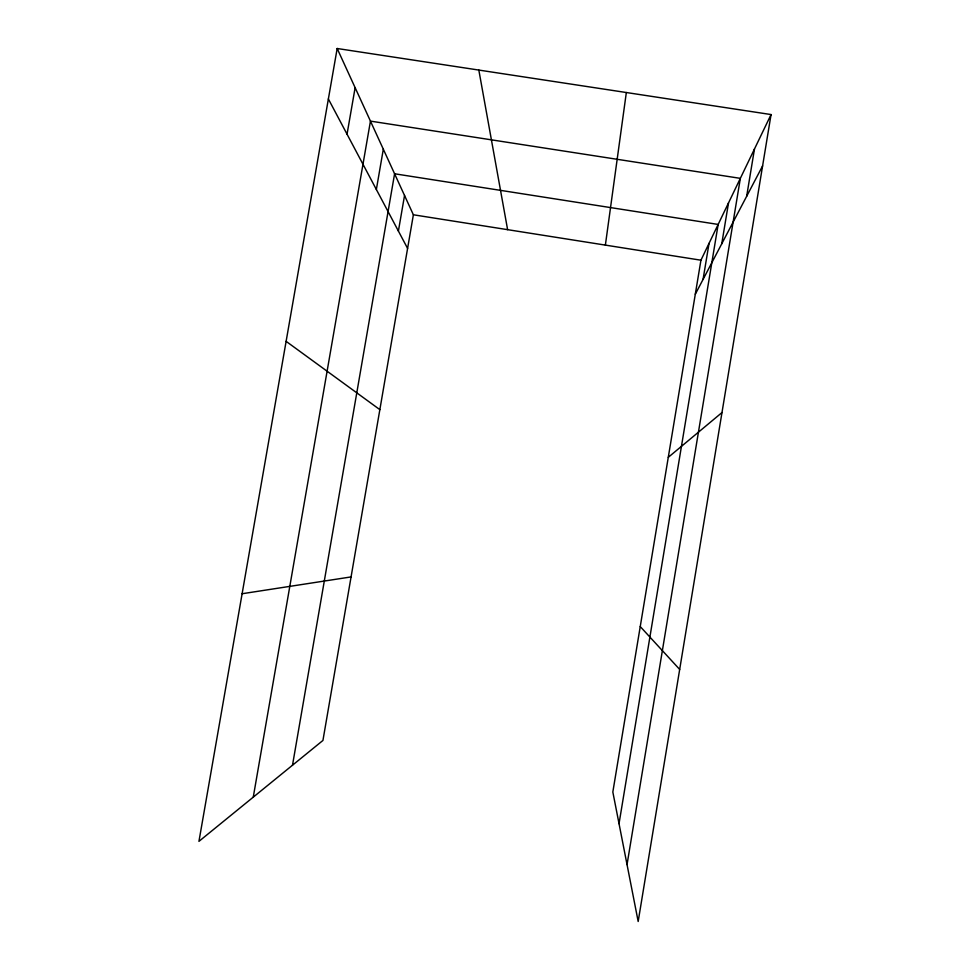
<?xml version="1.0" encoding="UTF-8"?>
<svg xmlns="http://www.w3.org/2000/svg" width="970" height="970" viewBox="0 0 970 970"><rect width="100%" height="100%" fill="white"/><g stroke="black" fill="none" stroke-linecap="round" stroke-linejoin="round"><path stroke-width="1.45" d="M605.377 245.107L626.341 92.526M771.053 114.557L700.934 260.202L612.834 792.017L638.175 921.5L771.053 114.557L337.172 48.5L198.947 841.354L322.937 740.449L413.378 214.782L337.172 48.5M703.068 279.409L709.034 243.373M619.03 823.676L718.152 224.434L394.596 173.775L292.503 765.221M721.753 243.797L728.506 202.948M627.044 864.597L740.34 178.359L370.455 121.117L253.267 797.146M746.67 196.279L754.466 149.016M376.36 189.489L383.32 149.198M398.403 231.078L404.538 195.479M347.042 134.187L355.129 87.676M695.296 294.225L762.602 165.906M668.281 457.331L721.983 412.553M242.112 593.737L351.079 576.92M413.378 214.782L700.934 260.202M286.114 341.343L379.852 409.643M640.248 626.571L679.679 669.433M328.369 98.964L407.594 248.417M478.828 70.07L507.613 229.66"/></g></svg>
